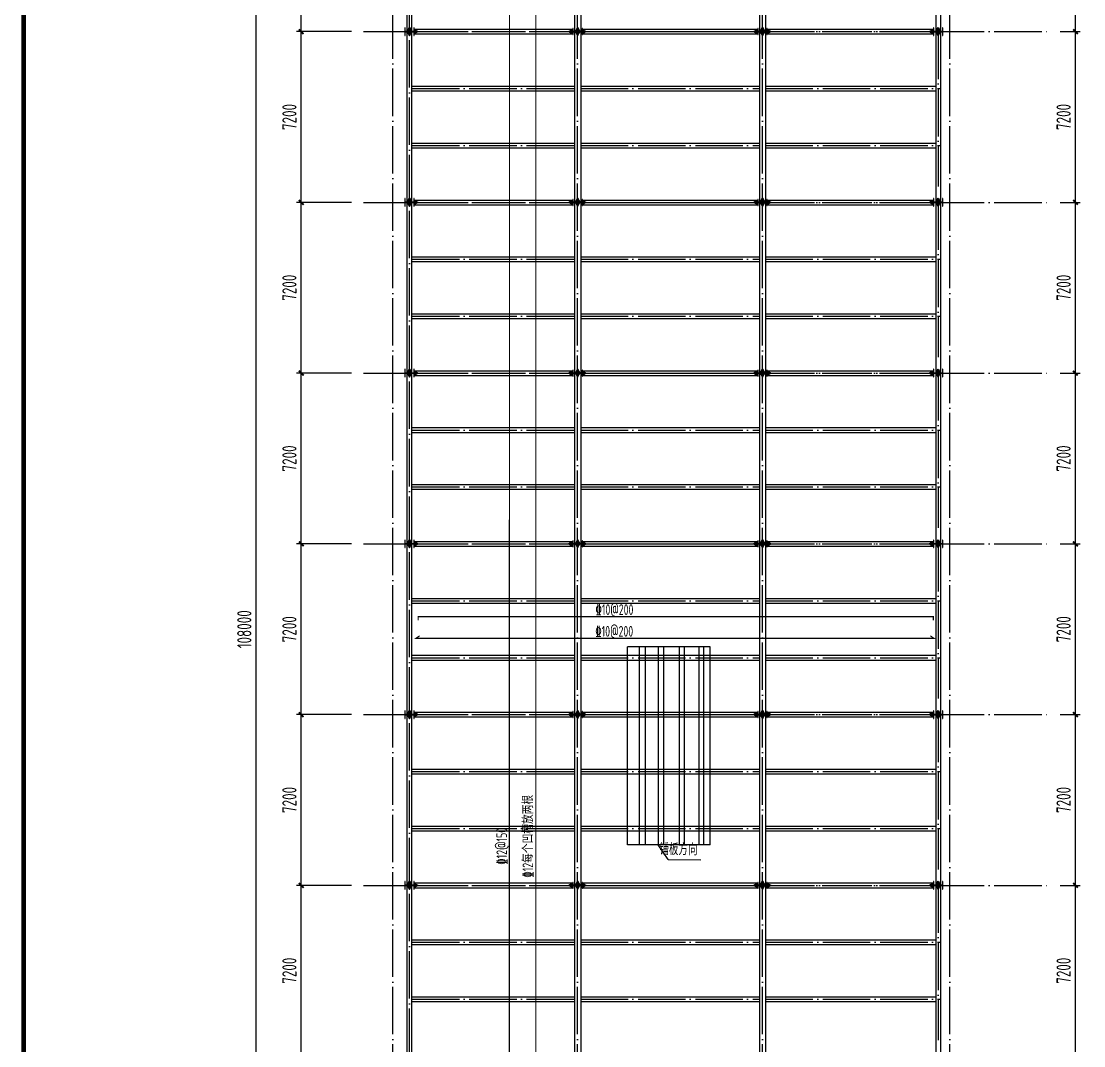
# Model space of a CAD drawing. Extents: x -32169 to 443031, y -120117 to 204739.
# Drawn here: x 302131 to 346960, y -57526 to -14326 of the extents above; entities that cross this region are included whole.
import ezdxf
from ezdxf.enums import TextEntityAlignment as Align

# ---------------------------------------------------------------- set-up
doc = ezdxf.new("R2010")
doc.units = 0
doc.header["$LTSCALE"] = 1000
for name, pattern in [('CONTINOUS', [0]), ('DASHED', [0.75, 0.5, -0.25]), ('DOTE', [2.42, 2, -0.2, 0.02, -0.2])]:
    doc.linetypes.add(name, pattern=pattern)
doc.layers.get('0').update_dxf_attribs({"linetype": 'CONTINUOUS'})
doc.layers.get('Defpoints').update_dxf_attribs({"linetype": 'CONTINUOUS'})
for name, color, linetype in [('BEAM', 4, 'DASHED'), ('DIM', 3, 'CONTINUOUS'), ('DOTE', 1, 'CONTINUOUS'), ('FLOOR_DOWN_TEXT', 7, 'CONTINUOUS'), ('FLOOR_REIN', 1, 'CONTINUOUS'), ('FLOOR_UP_REIN', 13, 'CONTINUOUS'), ('FLOOR_UP_TEXT', 7, 'CONTINUOUS'), ('PUB_DIM', 3, 'CONTINUOUS'), ('PUB_TITLE', 3, 'CONTINUOUS'), ('TEXT', 7, 'CONTINUOUS'), ('梁', 4, 'CONTINUOUS'), ('楼板轮廓线', 50, 'CONTINUOUS'), ('钢柱', 2, 'CONTINUOUS')]:
    doc.layers.add(name, color=color, linetype=linetype)
doc.styles.add('TSSD_Dimension', font='Tssdeng.shx', dxfattribs={"width": 0.7, "bigfont": 'hztxt.shx'})
doc.styles.add('TSSD_Rein', font='Tssdeng.shx', dxfattribs={"width": 0.7, "bigfont": 'hztxt.shx'})
doc.dimstyles.new('TSSD_200_200', dxfattribs={"dimtxt": 600, "dimasz": 200, "dimexe": 200, "dimexo": 500, "dimgap": 200, "dimtad": 1, "dimdec": 0, "dimzin": 0, "dimdsep": 46, "dimtxsty": 'TSSD_Dimension', "dimblk": 'ARCHTICK', "dimblk1": 'ARCHTICK', "dimblk2": 'ARCHTICK', "dimcen": 0, "dimdle": 200, "dimclrt": 7, "dimadec": 0, "dimazin": 0, "dimtfac": 1, "dimtdec": 0, "dimtix": 1, "dimtmove": 2, "dimatfit": 3, "dimfxl": 1, "dimtolj": 1, "dimtzin": 0, "dimarcsym": 0})

# ---------------------------------------------------------------- blocks, each defined once
blk = doc.blocks.new('_ArchTick')
at = {"color": 0, "linetype": 'ByBlock', "const_width": 0.4}
blk.add_lwpolyline([(-0.5, -0.5), (0.5, 0.5)], dxfattribs=at)
blk = doc.blocks.new('*D933')
at = {"layer": 'Defpoints', "color": 0}
for p in [(313945, -50763), (316565, -50763), (316565, -57963)]:
    blk.add_point(p, dxfattribs=at)
at = {"layer": 'DIM', "color": 0, "lineweight": -2}
for p, q in [((313945, -58163), (313945, -50563)), ((316065, -50763), (313745, -50763)), ((316065, -57963), (313745, -57963))]:
    blk.add_line(p, q, dxfattribs=at)
at = {"layer": 'DIM', "color": 0, "lineweight": -2, "xscale": 200, "yscale": 200, "zscale": 200}
for p, rotation in [((313945, -50763), 90), ((313945, -57963), 270)]:
    blk.add_blockref('_ArchTick', p, dxfattribs=dict(at, rotation=rotation))
at = {"layer": 'DIM', "color": 7, "insert": (313445, -54363), "char_height": 600, "attachment_point": 5, "rotation": 90, "style": 'TSSD_Dimension'}
blk.add_mtext('\\A1;7200', dxfattribs=at)
blk = doc.blocks.new('*D934')
at = {"layer": 'Defpoints', "color": 0}
for p in [(313945, -43563), (316565, -43563), (316565, -50763)]:
    blk.add_point(p, dxfattribs=at)
at = {"layer": 'DIM', "color": 0, "lineweight": -2}
for p, q in [((313945, -50963), (313945, -43363)), ((316065, -43563), (313745, -43563)), ((316065, -50763), (313745, -50763))]:
    blk.add_line(p, q, dxfattribs=at)
at = {"layer": 'DIM', "color": 0, "lineweight": -2, "xscale": 200, "yscale": 200, "zscale": 200}
for p, rotation in [((313945, -43563), 90), ((313945, -50763), 270)]:
    blk.add_blockref('_ArchTick', p, dxfattribs=dict(at, rotation=rotation))
at = {"layer": 'DIM', "color": 7, "insert": (313445, -47163), "char_height": 600, "attachment_point": 5, "rotation": 90, "style": 'TSSD_Dimension'}
blk.add_mtext('\\A1;7200', dxfattribs=at)
blk = doc.blocks.new('*D935')
at = {"layer": 'Defpoints', "color": 0}
for p in [(313945, -36363), (316565, -36363), (316565, -43563)]:
    blk.add_point(p, dxfattribs=at)
at = {"layer": 'DIM', "color": 0, "lineweight": -2}
for p, q in [((313945, -43763), (313945, -36163)), ((316065, -36363), (313745, -36363)), ((316065, -43563), (313745, -43563))]:
    blk.add_line(p, q, dxfattribs=at)
at = {"layer": 'DIM', "color": 0, "lineweight": -2, "xscale": 200, "yscale": 200, "zscale": 200}
for p, rotation in [((313945, -36363), 90), ((313945, -43563), 270)]:
    blk.add_blockref('_ArchTick', p, dxfattribs=dict(at, rotation=rotation))
at = {"layer": 'DIM', "color": 7, "insert": (313445, -39963), "char_height": 600, "attachment_point": 5, "rotation": 90, "style": 'TSSD_Dimension'}
blk.add_mtext('\\A1;7200', dxfattribs=at)
blk = doc.blocks.new('*D936')
at = {"layer": 'Defpoints', "color": 0}
for p in [(313945, -29163), (316565, -29163), (316565, -36363)]:
    blk.add_point(p, dxfattribs=at)
at = {"layer": 'DIM', "color": 0, "lineweight": -2}
for p, q in [((313945, -36563), (313945, -28963)), ((316065, -29163), (313745, -29163)), ((316065, -36363), (313745, -36363))]:
    blk.add_line(p, q, dxfattribs=at)
at = {"layer": 'DIM', "color": 0, "lineweight": -2, "xscale": 200, "yscale": 200, "zscale": 200}
for p, rotation in [((313945, -29163), 90), ((313945, -36363), 270)]:
    blk.add_blockref('_ArchTick', p, dxfattribs=dict(at, rotation=rotation))
at = {"layer": 'DIM', "color": 7, "insert": (313445, -32763), "char_height": 600, "attachment_point": 5, "rotation": 90, "style": 'TSSD_Dimension'}
blk.add_mtext('\\A1;7200', dxfattribs=at)
blk = doc.blocks.new('*D937')
at = {"layer": 'Defpoints', "color": 0}
for p in [(313945, -21963), (316565, -21963), (316565, -29163)]:
    blk.add_point(p, dxfattribs=at)
at = {"layer": 'DIM', "color": 0, "lineweight": -2}
for p, q in [((316065, -21963), (313745, -21963)), ((313945, -29363), (313945, -21763)), ((316065, -29163), (313745, -29163))]:
    blk.add_line(p, q, dxfattribs=at)
at = {"layer": 'DIM', "color": 0, "lineweight": -2, "xscale": 200, "yscale": 200, "zscale": 200}
for p, rotation in [((313945, -21963), 90), ((313945, -29163), 270)]:
    blk.add_blockref('_ArchTick', p, dxfattribs=dict(at, rotation=rotation))
at = {"layer": 'DIM', "color": 7, "insert": (313445, -25563), "char_height": 600, "attachment_point": 5, "rotation": 90, "style": 'TSSD_Dimension'}
blk.add_mtext('\\A1;7200', dxfattribs=at)
blk = doc.blocks.new('*D938')
at = {"layer": 'Defpoints', "color": 0}
for p in [(313945, -14763), (316565, -14763), (316565, -21963)]:
    blk.add_point(p, dxfattribs=at)
at = {"layer": 'DIM', "color": 0, "lineweight": -2}
for p, q in [((316065, -14763), (313745, -14763)), ((313945, -22163), (313945, -14563)), ((316065, -21963), (313745, -21963))]:
    blk.add_line(p, q, dxfattribs=at)
at = {"layer": 'DIM', "color": 0, "lineweight": -2, "xscale": 200, "yscale": 200, "zscale": 200}
for p, rotation in [((313945, -14763), 90), ((313945, -21963), 270)]:
    blk.add_blockref('_ArchTick', p, dxfattribs=dict(at, rotation=rotation))
at = {"layer": 'DIM', "color": 7, "insert": (313445, -18363), "char_height": 600, "attachment_point": 5, "rotation": 90, "style": 'TSSD_Dimension'}
blk.add_mtext('\\A1;7200', dxfattribs=at)
blk = doc.blocks.new('*D939')
at = {"layer": 'Defpoints', "color": 0}
for p in [(313945, -7563), (316565, -7563), (316565, -14763)]:
    blk.add_point(p, dxfattribs=at)
at = {"layer": 'DIM', "color": 0, "lineweight": -2}
for p, q in [((316065, -7563), (313745, -7563)), ((313945, -14963), (313945, -7363)), ((316065, -14763), (313745, -14763))]:
    blk.add_line(p, q, dxfattribs=at)
at = {"layer": 'DIM', "color": 0, "lineweight": -2, "xscale": 200, "yscale": 200, "zscale": 200}
for p, rotation in [((313945, -7563), 90), ((313945, -14763), 270)]:
    blk.add_blockref('_ArchTick', p, dxfattribs=dict(at, rotation=rotation))
at = {"layer": 'DIM', "color": 7, "insert": (313445, -11163), "char_height": 600, "attachment_point": 5, "rotation": 90, "style": 'TSSD_Dimension'}
blk.add_mtext('\\A1;7200', dxfattribs=at)
blk = doc.blocks.new('*D948')
at = {"layer": 'Defpoints', "color": 0}
for p in [(345469, -50763), (346610, -50763), (345469, -57963)]:
    blk.add_point(p, dxfattribs=at)
at = {"layer": 'DIM', "color": 0, "lineweight": -2}
for p, q in [((346610, -58163), (346610, -50563)), ((345969, -50763), (346810, -50763)), ((345969, -57963), (346810, -57963))]:
    blk.add_line(p, q, dxfattribs=at)
at = {"layer": 'DIM', "color": 0, "lineweight": -2, "xscale": 200, "yscale": 200, "zscale": 200}
for p, rotation in [((346610, -50763), 90), ((346610, -57963), 270)]:
    blk.add_blockref('_ArchTick', p, dxfattribs=dict(at, rotation=rotation))
at = {"layer": 'DIM', "color": 7, "insert": (346110, -54363), "char_height": 600, "attachment_point": 5, "rotation": 90, "style": 'TSSD_Dimension'}
blk.add_mtext('\\A1;7200', dxfattribs=at)
blk = doc.blocks.new('*D949')
at = {"layer": 'Defpoints', "color": 0}
for p in [(345469, -43563), (346610, -43563), (345469, -50763)]:
    blk.add_point(p, dxfattribs=at)
at = {"layer": 'DIM', "color": 0, "lineweight": -2}
for p, q in [((346610, -50963), (346610, -43363)), ((345969, -43563), (346810, -43563)), ((345969, -50763), (346810, -50763))]:
    blk.add_line(p, q, dxfattribs=at)
at = {"layer": 'DIM', "color": 0, "lineweight": -2, "xscale": 200, "yscale": 200, "zscale": 200}
for p, rotation in [((346610, -43563), 90), ((346610, -50763), 270)]:
    blk.add_blockref('_ArchTick', p, dxfattribs=dict(at, rotation=rotation))
at = {"layer": 'DIM', "color": 7, "insert": (346110, -47163), "char_height": 600, "attachment_point": 5, "rotation": 90, "style": 'TSSD_Dimension'}
blk.add_mtext('\\A1;7200', dxfattribs=at)
blk = doc.blocks.new('*D950')
at = {"layer": 'Defpoints', "color": 0}
for p in [(345469, -36363), (346610, -36363), (345469, -43563)]:
    blk.add_point(p, dxfattribs=at)
at = {"layer": 'DIM', "color": 0, "lineweight": -2}
for p, q in [((346610, -43763), (346610, -36163)), ((345969, -36363), (346810, -36363)), ((345969, -43563), (346810, -43563))]:
    blk.add_line(p, q, dxfattribs=at)
at = {"layer": 'DIM', "color": 0, "lineweight": -2, "xscale": 200, "yscale": 200, "zscale": 200}
for p, rotation in [((346610, -36363), 90), ((346610, -43563), 270)]:
    blk.add_blockref('_ArchTick', p, dxfattribs=dict(at, rotation=rotation))
at = {"layer": 'DIM', "color": 7, "insert": (346110, -39963), "char_height": 600, "attachment_point": 5, "rotation": 90, "style": 'TSSD_Dimension'}
blk.add_mtext('\\A1;7200', dxfattribs=at)
blk = doc.blocks.new('*D951')
at = {"layer": 'Defpoints', "color": 0}
for p in [(345469, -29163), (346610, -29163), (345469, -36363)]:
    blk.add_point(p, dxfattribs=at)
at = {"layer": 'DIM', "color": 0, "lineweight": -2}
for p, q in [((346610, -36563), (346610, -28963)), ((345969, -29163), (346810, -29163)), ((345969, -36363), (346810, -36363))]:
    blk.add_line(p, q, dxfattribs=at)
at = {"layer": 'DIM', "color": 0, "lineweight": -2, "xscale": 200, "yscale": 200, "zscale": 200}
for p, rotation in [((346610, -29163), 90), ((346610, -36363), 270)]:
    blk.add_blockref('_ArchTick', p, dxfattribs=dict(at, rotation=rotation))
at = {"layer": 'DIM', "color": 7, "insert": (346110, -32763), "char_height": 600, "attachment_point": 5, "rotation": 90, "style": 'TSSD_Dimension'}
blk.add_mtext('\\A1;7200', dxfattribs=at)
blk = doc.blocks.new('*D952')
at = {"layer": 'Defpoints', "color": 0}
for p in [(345469, -21963), (346610, -21963), (345469, -29163)]:
    blk.add_point(p, dxfattribs=at)
at = {"layer": 'DIM', "color": 0, "lineweight": -2}
for p, q in [((345969, -21963), (346810, -21963)), ((346610, -29363), (346610, -21763)), ((345969, -29163), (346810, -29163))]:
    blk.add_line(p, q, dxfattribs=at)
at = {"layer": 'DIM', "color": 0, "lineweight": -2, "xscale": 200, "yscale": 200, "zscale": 200}
for p, rotation in [((346610, -21963), 90), ((346610, -29163), 270)]:
    blk.add_blockref('_ArchTick', p, dxfattribs=dict(at, rotation=rotation))
at = {"layer": 'DIM', "color": 7, "insert": (346110, -25563), "char_height": 600, "attachment_point": 5, "rotation": 90, "style": 'TSSD_Dimension'}
blk.add_mtext('\\A1;7200', dxfattribs=at)
blk = doc.blocks.new('*D953')
at = {"layer": 'Defpoints', "color": 0}
for p in [(345469, -14763), (346610, -14763), (345469, -21963)]:
    blk.add_point(p, dxfattribs=at)
at = {"layer": 'DIM', "color": 0, "lineweight": -2}
for p, q in [((345969, -14763), (346810, -14763)), ((346610, -22163), (346610, -14563)), ((345969, -21963), (346810, -21963))]:
    blk.add_line(p, q, dxfattribs=at)
at = {"layer": 'DIM', "color": 0, "lineweight": -2, "xscale": 200, "yscale": 200, "zscale": 200}
for p, rotation in [((346610, -14763), 90), ((346610, -21963), 270)]:
    blk.add_blockref('_ArchTick', p, dxfattribs=dict(at, rotation=rotation))
at = {"layer": 'DIM', "color": 7, "insert": (346110, -18363), "char_height": 600, "attachment_point": 5, "rotation": 90, "style": 'TSSD_Dimension'}
blk.add_mtext('\\A1;7200', dxfattribs=at)
blk = doc.blocks.new('*D954')
at = {"layer": 'Defpoints', "color": 0}
for p in [(345469, -7563), (346610, -7563), (345469, -14763)]:
    blk.add_point(p, dxfattribs=at)
at = {"layer": 'DIM', "color": 0, "lineweight": -2}
for p, q in [((345969, -7563), (346810, -7563)), ((346610, -14963), (346610, -7363)), ((345969, -14763), (346810, -14763))]:
    blk.add_line(p, q, dxfattribs=at)
at = {"layer": 'DIM', "color": 0, "lineweight": -2, "xscale": 200, "yscale": 200, "zscale": 200}
for p, rotation in [((346610, -7563), 90), ((346610, -14763), 270)]:
    blk.add_blockref('_ArchTick', p, dxfattribs=dict(at, rotation=rotation))
at = {"layer": 'DIM', "color": 7, "insert": (346110, -11163), "char_height": 600, "attachment_point": 5, "rotation": 90, "style": 'TSSD_Dimension'}
blk.add_mtext('\\A1;7200', dxfattribs=at)
blk = doc.blocks.new('*D920')
at = {"layer": 'Defpoints', "color": 0}
for p in [(312041, 14037), (315965, 14037), (315965, -93963)]:
    blk.add_point(p, dxfattribs=at)
at = {"layer": 'DIM', "color": 0, "lineweight": -2}
for p, q in [((315465, 14037), (311841, 14037)), ((312041, -94163), (312041, 14237)), ((315465, -93963), (311841, -93963))]:
    blk.add_line(p, q, dxfattribs=at)
at = {"layer": 'DIM', "color": 0, "lineweight": -2, "xscale": 200, "yscale": 200, "zscale": 200}
for p, rotation in [((312041, 14037), 90), ((312041, -93963), 270)]:
    blk.add_blockref('_ArchTick', p, dxfattribs=dict(at, rotation=rotation))
at = {"layer": 'DIM', "color": 7, "insert": (311541, -39963), "char_height": 600, "attachment_point": 5, "rotation": 90, "style": 'TSSD_Dimension'}
blk.add_mtext('\\A1;108000', dxfattribs=at)
blk = doc.blocks.new('刚接')
at = {"layer": 'BEAM', "linetype": 'CONTINOUS'}
h = blk.add_hatch(color=256, dxfattribs=at)
h.paths.add_polyline_path([(195, 0), (0, 0), (0, 112)])
h.paths.add_polyline_path([(0, 0), (195, 0), (0, -112)])
blk.add_lwpolyline([(195, 0), (0, -112), (0, 112)], close=True, dxfattribs=at)
blk = doc.blocks.new('A$C73B967DD')
at = {"layer": '楼板轮廓线'}
for p, q in [((-17497, 5302), (-9138, 5302)), ((-17497, 1825), (-17497, 5302)), ((-9138, 1825), (-9138, 5302)), ((-9138, 4818), (-17497, 4818)), ((-17497, 4546), (-9138, 4546)), ((-9138, 4007), (-17497, 4007)), ((-17497, 3769), (-9138, 3769)), ((-9138, 3131), (-17497, 3131)), ((-17497, 2903), (-9138, 2903)), ((-9138, 2296), (-17497, 2296)), ((-17497, 2090), (-9138, 2090)), ((-17497, 1825), (-9138, 1825))]:
    blk.add_line(p, q, dxfattribs=at)

msp = doc.modelspace()

# ---------------------------------------------------------------- linework, layer by layer
at = {"layer": 'DOTE', "linetype": 'DOTE'}
for p, q in [((317805.24457, -95762.90283), (317805.24457, 15277.3647)), ((325605.24457, -95762.90283), (325605.24457, 15277.3647)), ((333405.24457, -95762.90283), (333405.24457, 15277.3647)), ((341305.24457, -95762.90283), (341305.24457, 15277.3647)), ((318515.24457, -14758.6353), (318515.24457, -7566.6353)), ((316565.24457, -14762.6353), (345469.06221, -14762.6353)), ((318515.24457, -21958.6353), (318515.24457, -14766.6353)), ((318715.24457, -14762.6353), (325405.24457, -14762.6353)), ((325805.24457, -14762.6353), (333205.24457, -14762.6353)), ((333605.24457, -14762.6353), (340620.70192, -14762.6353)), ((340820.70192, -14766.6353), (340820.70192, -21288.6353)), ((318615.24457, -17162.6353), (325475.24457, -17162.6353)), ((325735.24457, -17162.6353), (333275.24457, -17162.6353)), ((333535.24457, -17162.6353), (340920.70192, -17162.6353)), ((318615.24457, -19562.6353), (325475.24457, -19562.6353)), ((325735.24457, -19562.6353), (333275.24457, -19562.6353)), ((333535.24457, -19562.6353), (340920.70192, -19562.6353)), ((316565.24457, -21962.6353), (345469.06221, -21962.6353)), ((318515.24457, -29158.6353), (318515.24457, -21966.6353)), ((318715.24457, -21962.6353), (325405.24457, -21962.6353)), ((325805.24457, -21962.6353), (333205.24457, -21962.6353)), ((333605.24457, -21962.6353), (340620.70192, -21962.6353)), ((340820.70192, -21966.6353), (340820.70192, -28488.6353)), ((318615.24457, -24362.6353), (325475.24457, -24362.6353)), ((325735.24457, -24362.6353), (333275.24457, -24362.6353)), ((333535.24457, -24362.6353), (340920.70192, -24362.6353)), ((318615.24457, -26762.6353), (325475.24457, -26762.6353)), ((325735.24457, -26762.6353), (333275.24457, -26762.6353)), ((333535.24457, -26762.6353), (340920.70192, -26762.6353)), ((316565.24457, -29162.6353), (345469.06221, -29162.6353)), ((318515.24457, -36358.6353), (318515.24457, -29166.6353)), ((318715.24457, -29162.6353), (325405.24457, -29162.6353)), ((325805.24457, -29162.6353), (333205.24457, -29162.6353)), ((333605.24457, -29162.6353), (340620.70192, -29162.6353)), ((340820.70192, -29166.6353), (340820.70192, -35688.6353)), ((318615.24457, -31562.6353), (325475.24457, -31562.6353)), ((325735.24457, -31562.6353), (333275.24457, -31562.6353)), ((333535.24457, -31562.6353), (340920.70192, -31562.6353)), ((318615.24457, -33962.6353), (325475.24457, -33962.6353)), ((325735.24457, -33962.6353), (333275.24457, -33962.6353)), ((333535.24457, -33962.6353), (340920.70192, -33962.6353)), ((316565.24457, -36362.6353), (345469.06221, -36362.6353)), ((318515.24457, -43558.6353), (318515.24457, -36366.6353)), ((318715.24457, -36362.6353), (325405.24457, -36362.6353)), ((325805.24457, -36362.6353), (333205.24457, -36362.6353)), ((333605.24457, -36362.6353), (340620.70192, -36362.6353)), ((340820.70192, -36366.6353), (340820.70192, -42888.6353)), ((318615.24457, -38762.6353), (325475.24457, -38762.6353)), ((325735.24457, -38762.6353), (333275.24457, -38762.6353)), ((333535.24457, -38762.6353), (340920.70192, -38762.6353)), ((318615.24457, -41162.6353), (325475.24457, -41162.6353)), ((325735.24457, -41162.6353), (333275.24457, -41162.6353)), ((333535.24457, -41162.6353), (340920.70192, -41162.6353)), ((316565.24457, -43562.6353), (345469.06221, -43562.6353)), ((318515.24457, -50758.6353), (318515.24457, -43566.6353)), ((318715.24457, -43562.6353), (325405.24457, -43562.6353)), ((325805.24457, -43562.6353), (333205.24457, -43562.6353)), ((333605.24457, -43562.6353), (340620.70192, -43562.6353)), ((340820.70192, -43566.6353), (340820.70192, -50088.6353)), ((318615.24457, -45962.6353), (325475.24457, -45962.6353)), ((325735.24457, -45962.6353), (333275.24457, -45962.6353)), ((333535.24457, -45962.6353), (340920.70192, -45962.6353)), ((318615.24457, -48362.6353), (325475.24457, -48362.6353)), ((325735.24457, -48362.6353), (333275.24457, -48362.6353)), ((333535.24457, -48362.6353), (340920.70192, -48362.6353)), ((316565.24457, -50762.6353), (345469.06221, -50762.6353)), ((318515.24457, -57958.6353), (318515.24457, -50766.6353)), ((318715.24457, -50762.6353), (325405.24457, -50762.6353)), ((325805.24457, -50762.6353), (333205.24457, -50762.6353)), ((333605.24457, -50762.6353), (340620.70192, -50762.6353)), ((340820.70192, -50766.6353), (340820.70192, -57288.6353)), ((318615.24457, -53162.6353), (325475.24457, -53162.6353)), ((325735.24457, -53162.6353), (333275.24457, -53162.6353)), ((333535.24457, -53162.6353), (340920.70192, -53162.6353)), ((318615.24457, -55562.6353), (325475.24457, -55562.6353)), ((325735.24457, -55562.6353), (333275.24457, -55562.6353)), ((333535.24457, -55562.6353), (340920.70192, -55562.6353))]:
    msp.add_line(p, q, dxfattribs=at)
at = {"layer": 'FLOOR_REIN', "const_width": 50}
for points in [[(323732.43588, -93023.82716), (323838.5019, -93129.89317), (323846.31428, 13210.66476), (323740.24826, 13104.59875)], [(318936.62385, -40243.67683), (318780.55783, -40349.74285), (340646.29156, -40349.74285), (340490.22554, -40243.67683)]]:
    msp.add_lwpolyline(points, dxfattribs=at)
at = {"layer": 'FLOOR_UP_REIN', "const_width": 50}
for points in [[(322881.65291, 13208.15085), (322731.65291, 13208.15085), (322723.84053, -92963.12228), (322873.84053, -92963.12228)], [(340610.06763, -39584.79697), (340610.06763, -39434.79697), (318878.05457, -39434.79697), (318878.05457, -39584.79697)]]:
    msp.add_lwpolyline(points, dxfattribs=at)
at = {"layer": 'PUB_TITLE', "const_width": 200}
msp.add_lwpolyline([(302230.54765, -118116.90179), (382230.54765, -118116.90179), (382230.54765, 23483.09821), (302230.54765, 23483.09821)], close=True, dxfattribs=at)
at = {"layer": 'TEXT'}
for q in [(329008.71529, -49059.74623), (330804.07115, -49684.4179)]:
    msp.add_line((329425.83421, -49668.5613), q, dxfattribs=at)
at = {"layer": '梁'}
for p, q in [((318415.24457, -14758.6353), (318415.24457, -7566.6353)), ((318615.24457, -14758.6353), (318615.24457, -7566.6353)), ((325475.24457, -7566.6353), (325475.24457, -14758.6353)), ((325735.24457, -7566.6353), (325735.24457, -14758.6353)), ((333275.24457, -7566.6353), (333275.24457, -14758.6353)), ((333535.24457, -7566.6353), (333535.24457, -14758.6353)), ((340720.70192, -7566.6353), (340720.70192, -14758.6353)), ((340920.70192, -7566.6353), (340920.70192, -14758.6353)), ((318415.24457, -21958.6353), (318415.24457, -14766.6353)), ((318615.24457, -21958.6353), (318615.24457, -14766.6353)), ((318715.24457, -14662.6353), (325405.24457, -14662.6353)), ((325475.24457, -14766.6353), (325475.24457, -21958.6353)), ((325735.24457, -14766.6353), (325735.24457, -21958.6353)), ((325805.24457, -14662.6353), (333205.24457, -14662.6353)), ((333275.24457, -14766.6353), (333275.24457, -21958.6353)), ((333535.24457, -14766.6353), (333535.24457, -21958.6353)), ((333605.24457, -14662.6353), (340620.70192, -14662.6353)), ((340720.70192, -14766.6353), (340720.70192, -21958.6353)), ((340920.70192, -14766.6353), (340920.70192, -21958.6353)), ((318715.24457, -14862.6353), (325405.24457, -14862.6353)), ((325805.24457, -14862.6353), (333205.24457, -14862.6353)), ((333605.24457, -14862.6353), (340620.70192, -14862.6353)), ((318615.24457, -17062.6353), (325475.24457, -17062.6353)), ((318615.24457, -17262.6353), (325475.24457, -17262.6353)), ((325735.24457, -17062.6353), (333275.24457, -17062.6353)), ((325735.24457, -17262.6353), (333275.24457, -17262.6353)), ((333535.24457, -17062.6353), (340720.70192, -17062.6353)), ((333535.24457, -17262.6353), (340720.70192, -17262.6353)), ((318615.24457, -19462.6353), (325475.24457, -19462.6353)), ((318615.24457, -19662.6353), (325475.24457, -19662.6353)), ((325735.24457, -19462.6353), (333275.24457, -19462.6353)), ((325735.24457, -19662.6353), (333275.24457, -19662.6353)), ((333535.24457, -19462.6353), (340720.70192, -19462.6353)), ((333535.24457, -19662.6353), (340720.70192, -19662.6353)), ((318415.24457, -29158.6353), (318415.24457, -21966.6353)), ((318615.24457, -29158.6353), (318615.24457, -21966.6353)), ((318715.24457, -21862.6353), (325405.24457, -21862.6353)), ((325475.24457, -21966.6353), (325475.24457, -29158.6353)), ((325735.24457, -21966.6353), (325735.24457, -29158.6353)), ((325805.24457, -21862.6353), (333205.24457, -21862.6353)), ((333275.24457, -21966.6353), (333275.24457, -29158.6353)), ((333535.24457, -21966.6353), (333535.24457, -29158.6353)), ((333605.24457, -21862.6353), (340620.70192, -21862.6353)), ((340720.70192, -21966.6353), (340720.70192, -29158.6353)), ((340920.70192, -21966.6353), (340920.70192, -29158.6353)), ((318715.24457, -22062.6353), (325405.24457, -22062.6353)), ((325805.24457, -22062.6353), (333205.24457, -22062.6353)), ((333605.24457, -22062.6353), (340620.70192, -22062.6353)), ((318615.24457, -24262.6353), (325475.24457, -24262.6353)), ((318615.24457, -24462.6353), (325475.24457, -24462.6353)), ((325735.24457, -24262.6353), (333275.24457, -24262.6353)), ((325735.24457, -24462.6353), (333275.24457, -24462.6353)), ((333535.24457, -24262.6353), (340720.70192, -24262.6353)), ((333535.24457, -24462.6353), (340720.70192, -24462.6353)), ((318615.24457, -26662.6353), (325475.24457, -26662.6353)), ((318615.24457, -26862.6353), (325475.24457, -26862.6353)), ((325735.24457, -26662.6353), (333275.24457, -26662.6353)), ((325735.24457, -26862.6353), (333275.24457, -26862.6353)), ((333535.24457, -26662.6353), (340720.70192, -26662.6353)), ((333535.24457, -26862.6353), (340720.70192, -26862.6353)), ((318715.24457, -29062.6353), (325405.24457, -29062.6353)), ((325805.24457, -29062.6353), (333205.24457, -29062.6353)), ((333605.24457, -29062.6353), (340620.70192, -29062.6353)), ((318415.24457, -36358.6353), (318415.24457, -29166.6353)), ((318615.24457, -36358.6353), (318615.24457, -29166.6353)), ((318715.24457, -29262.6353), (325405.24457, -29262.6353)), ((325475.24457, -29166.6353), (325475.24457, -36358.6353)), ((325735.24457, -29166.6353), (325735.24457, -36358.6353)), ((325805.24457, -29262.6353), (333205.24457, -29262.6353)), ((333275.24457, -29166.6353), (333275.24457, -36358.6353)), ((333535.24457, -29166.6353), (333535.24457, -36358.6353)), ((333605.24457, -29262.6353), (340620.70192, -29262.6353)), ((340720.70192, -29166.6353), (340720.70192, -36358.6353)), ((340920.70192, -29166.6353), (340920.70192, -36358.6353)), ((318615.24457, -31462.6353), (325475.24457, -31462.6353)), ((318615.24457, -31662.6353), (325475.24457, -31662.6353)), ((325735.24457, -31462.6353), (333275.24457, -31462.6353)), ((325735.24457, -31662.6353), (333275.24457, -31662.6353)), ((333535.24457, -31462.6353), (340720.70192, -31462.6353)), ((333535.24457, -31662.6353), (340720.70192, -31662.6353)), ((318615.24457, -33862.6353), (325475.24457, -33862.6353)), ((318615.24457, -34062.6353), (325475.24457, -34062.6353)), ((325735.24457, -33862.6353), (333275.24457, -33862.6353)), ((325735.24457, -34062.6353), (333275.24457, -34062.6353)), ((333535.24457, -33862.6353), (340720.70192, -33862.6353)), ((333535.24457, -34062.6353), (340720.70192, -34062.6353)), ((318715.24457, -36262.6353), (325405.24457, -36262.6353)), ((325805.24457, -36262.6353), (333205.24457, -36262.6353)), ((333605.24457, -36262.6353), (340620.70192, -36262.6353)), ((318415.24457, -43558.6353), (318415.24457, -36366.6353)), ((318615.24457, -43558.6353), (318615.24457, -36366.6353)), ((318715.24457, -36462.6353), (325405.24457, -36462.6353)), ((325475.24457, -36366.6353), (325475.24457, -43558.6353)), ((325735.24457, -36366.6353), (325735.24457, -43558.6353)), ((325805.24457, -36462.6353), (333205.24457, -36462.6353)), ((333275.24457, -36366.6353), (333275.24457, -43558.6353)), ((333535.24457, -36366.6353), (333535.24457, -43558.6353)), ((333605.24457, -36462.6353), (340620.70192, -36462.6353)), ((340720.70192, -36366.6353), (340720.70192, -43558.6353)), ((340920.70192, -36366.6353), (340920.70192, -43558.6353)), ((318615.24457, -38662.6353), (325475.24457, -38662.6353)), ((318615.24457, -38862.6353), (325475.24457, -38862.6353)), ((325735.24457, -38662.6353), (333275.24457, -38662.6353)), ((325735.24457, -38862.6353), (333275.24457, -38862.6353)), ((333535.24457, -38662.6353), (340720.70192, -38662.6353)), ((333535.24457, -38862.6353), (340720.70192, -38862.6353)), ((318615.24457, -41062.6353), (325475.24457, -41062.6353)), ((325735.24457, -41062.6353), (333275.24457, -41062.6353)), ((333535.24457, -41062.6353), (340720.70192, -41062.6353)), ((318615.24457, -41262.6353), (325475.24457, -41262.6353)), ((325735.24457, -41262.6353), (333275.24457, -41262.6353)), ((333535.24457, -41262.6353), (340720.70192, -41262.6353)), ((318715.24457, -43462.6353), (325405.24457, -43462.6353)), ((325805.24457, -43462.6353), (333205.24457, -43462.6353)), ((333605.24457, -43462.6353), (340620.70192, -43462.6353)), ((318415.24457, -50758.6353), (318415.24457, -43566.6353)), ((318615.24457, -50758.6353), (318615.24457, -43566.6353)), ((318715.24457, -43662.6353), (325405.24457, -43662.6353)), ((325475.24457, -43566.6353), (325475.24457, -50758.6353)), ((325735.24457, -43566.6353), (325735.24457, -50758.6353)), ((325805.24457, -43662.6353), (333205.24457, -43662.6353)), ((333275.24457, -43566.6353), (333275.24457, -50758.6353)), ((333535.24457, -43566.6353), (333535.24457, -50758.6353)), ((333605.24457, -43662.6353), (340620.70192, -43662.6353)), ((340720.70192, -43566.6353), (340720.70192, -50758.6353)), ((340920.70192, -43566.6353), (340920.70192, -50758.6353)), ((318615.24457, -45862.6353), (325475.24457, -45862.6353)), ((318615.24457, -46062.6353), (325475.24457, -46062.6353)), ((325735.24457, -45862.6353), (333275.24457, -45862.6353)), ((325735.24457, -46062.6353), (333275.24457, -46062.6353)), ((333535.24457, -45862.6353), (340720.70192, -45862.6353)), ((333535.24457, -46062.6353), (340720.70192, -46062.6353)), ((318615.24457, -48262.6353), (325475.24457, -48262.6353)), ((325735.24457, -48262.6353), (333275.24457, -48262.6353)), ((333535.24457, -48262.6353), (340720.70192, -48262.6353)), ((318615.24457, -48462.6353), (325475.24457, -48462.6353)), ((325735.24457, -48462.6353), (333275.24457, -48462.6353)), ((333535.24457, -48462.6353), (340720.70192, -48462.6353)), ((318415.24457, -57958.6353), (318415.24457, -50766.6353)), ((318615.24457, -57958.6353), (318615.24457, -50766.6353)), ((318715.24457, -50662.6353), (325405.24457, -50662.6353)), ((318715.24457, -50862.6353), (325405.24457, -50862.6353)), ((325475.24457, -50766.6353), (325475.24457, -57958.6353)), ((325735.24457, -50766.6353), (325735.24457, -57958.6353)), ((325805.24457, -50662.6353), (333205.24457, -50662.6353)), ((325805.24457, -50862.6353), (333205.24457, -50862.6353)), ((333275.24457, -50766.6353), (333275.24457, -57958.6353)), ((333535.24457, -50766.6353), (333535.24457, -57958.6353)), ((333605.24457, -50662.6353), (340620.70192, -50662.6353)), ((333605.24457, -50862.6353), (340620.70192, -50862.6353)), ((340720.70192, -50766.6353), (340720.70192, -57958.6353)), ((340920.70192, -50766.6353), (340920.70192, -57958.6353)), ((318615.24457, -53062.6353), (325475.24457, -53062.6353)), ((318615.24457, -53262.6353), (325475.24457, -53262.6353)), ((325735.24457, -53062.6353), (333275.24457, -53062.6353)), ((325735.24457, -53262.6353), (333275.24457, -53262.6353)), ((333535.24457, -53062.6353), (340720.70192, -53062.6353)), ((333535.24457, -53262.6353), (340720.70192, -53262.6353)), ((318615.24457, -55462.6353), (325475.24457, -55462.6353)), ((325735.24457, -55462.6353), (333275.24457, -55462.6353)), ((333535.24457, -55462.6353), (340720.70192, -55462.6353)), ((318615.24457, -55662.6353), (325475.24457, -55662.6353)), ((325735.24457, -55662.6353), (333275.24457, -55662.6353)), ((333535.24457, -55662.6353), (340720.70192, -55662.6353))]:
    msp.add_line(p, q, dxfattribs=at)
at = {"layer": '钢柱'}
for points in [[(318715.24457, -14922.6353), (318715.24457, -14602.6353), (318701.24457, -14602.6353), (318701.24457, -14758.6353), (318329.24457, -14758.6353), (318329.24457, -14602.6353), (318315.24457, -14602.6353), (318315.24457, -14922.6353), (318329.24457, -14922.6353), (318329.24457, -14766.6353), (318701.24457, -14766.6353), (318701.24457, -14922.6353)], [(325805.24457, -14887.6353), (325805.24457, -14637.6353), (325791.24457, -14637.6353), (325791.24457, -14758.6353), (325419.24457, -14758.6353), (325419.24457, -14637.6353), (325405.24457, -14637.6353), (325405.24457, -14887.6353), (325419.24457, -14887.6353), (325419.24457, -14766.6353), (325791.24457, -14766.6353), (325791.24457, -14887.6353)], [(333605.24457, -14887.6353), (333605.24457, -14637.6353), (333591.24457, -14637.6353), (333591.24457, -14758.6353), (333219.24457, -14758.6353), (333219.24457, -14637.6353), (333205.24457, -14637.6353), (333205.24457, -14887.6353), (333219.24457, -14887.6353), (333219.24457, -14766.6353), (333591.24457, -14766.6353), (333591.24457, -14887.6353)], [(341020.70192, -14922.6353), (341020.70192, -14602.6353), (341006.70192, -14602.6353), (341006.70192, -14758.6353), (340634.70192, -14758.6353), (340634.70192, -14602.6353), (340620.70192, -14602.6353), (340620.70192, -14922.6353), (340634.70192, -14922.6353), (340634.70192, -14766.6353), (341006.70192, -14766.6353), (341006.70192, -14922.6353)], [(318715.24457, -22122.6353), (318715.24457, -21802.6353), (318701.24457, -21802.6353), (318701.24457, -21958.6353), (318329.24457, -21958.6353), (318329.24457, -21802.6353), (318315.24457, -21802.6353), (318315.24457, -22122.6353), (318329.24457, -22122.6353), (318329.24457, -21966.6353), (318701.24457, -21966.6353), (318701.24457, -22122.6353)], [(325805.24457, -22087.6353), (325805.24457, -21837.6353), (325791.24457, -21837.6353), (325791.24457, -21958.6353), (325419.24457, -21958.6353), (325419.24457, -21837.6353), (325405.24457, -21837.6353), (325405.24457, -22087.6353), (325419.24457, -22087.6353), (325419.24457, -21966.6353), (325791.24457, -21966.6353), (325791.24457, -22087.6353)], [(333605.24457, -22087.6353), (333605.24457, -21837.6353), (333591.24457, -21837.6353), (333591.24457, -21958.6353), (333219.24457, -21958.6353), (333219.24457, -21837.6353), (333205.24457, -21837.6353), (333205.24457, -22087.6353), (333219.24457, -22087.6353), (333219.24457, -21966.6353), (333591.24457, -21966.6353), (333591.24457, -22087.6353)], [(341020.70192, -22122.6353), (341020.70192, -21802.6353), (341006.70192, -21802.6353), (341006.70192, -21958.6353), (340634.70192, -21958.6353), (340634.70192, -21802.6353), (340620.70192, -21802.6353), (340620.70192, -22122.6353), (340634.70192, -22122.6353), (340634.70192, -21966.6353), (341006.70192, -21966.6353), (341006.70192, -22122.6353)], [(318715.24457, -29322.6353), (318715.24457, -29002.6353), (318701.24457, -29002.6353), (318701.24457, -29158.6353), (318329.24457, -29158.6353), (318329.24457, -29002.6353), (318315.24457, -29002.6353), (318315.24457, -29322.6353), (318329.24457, -29322.6353), (318329.24457, -29166.6353), (318701.24457, -29166.6353), (318701.24457, -29322.6353)], [(325805.24457, -29287.6353), (325805.24457, -29037.6353), (325791.24457, -29037.6353), (325791.24457, -29158.6353), (325419.24457, -29158.6353), (325419.24457, -29037.6353), (325405.24457, -29037.6353), (325405.24457, -29287.6353), (325419.24457, -29287.6353), (325419.24457, -29166.6353), (325791.24457, -29166.6353), (325791.24457, -29287.6353)], [(333605.24457, -29287.6353), (333605.24457, -29037.6353), (333591.24457, -29037.6353), (333591.24457, -29158.6353), (333219.24457, -29158.6353), (333219.24457, -29037.6353), (333205.24457, -29037.6353), (333205.24457, -29287.6353), (333219.24457, -29287.6353), (333219.24457, -29166.6353), (333591.24457, -29166.6353), (333591.24457, -29287.6353)], [(341020.70192, -29322.6353), (341020.70192, -29002.6353), (341006.70192, -29002.6353), (341006.70192, -29158.6353), (340634.70192, -29158.6353), (340634.70192, -29002.6353), (340620.70192, -29002.6353), (340620.70192, -29322.6353), (340634.70192, -29322.6353), (340634.70192, -29166.6353), (341006.70192, -29166.6353), (341006.70192, -29322.6353)], [(318715.24457, -36522.6353), (318715.24457, -36202.6353), (318701.24457, -36202.6353), (318701.24457, -36358.6353), (318329.24457, -36358.6353), (318329.24457, -36202.6353), (318315.24457, -36202.6353), (318315.24457, -36522.6353), (318329.24457, -36522.6353), (318329.24457, -36366.6353), (318701.24457, -36366.6353), (318701.24457, -36522.6353)], [(325805.24457, -36487.6353), (325805.24457, -36237.6353), (325791.24457, -36237.6353), (325791.24457, -36358.6353), (325419.24457, -36358.6353), (325419.24457, -36237.6353), (325405.24457, -36237.6353), (325405.24457, -36487.6353), (325419.24457, -36487.6353), (325419.24457, -36366.6353), (325791.24457, -36366.6353), (325791.24457, -36487.6353)], [(333605.24457, -36487.6353), (333605.24457, -36237.6353), (333591.24457, -36237.6353), (333591.24457, -36358.6353), (333219.24457, -36358.6353), (333219.24457, -36237.6353), (333205.24457, -36237.6353), (333205.24457, -36487.6353), (333219.24457, -36487.6353), (333219.24457, -36366.6353), (333591.24457, -36366.6353), (333591.24457, -36487.6353)], [(341020.70192, -36522.6353), (341020.70192, -36202.6353), (341006.70192, -36202.6353), (341006.70192, -36358.6353), (340634.70192, -36358.6353), (340634.70192, -36202.6353), (340620.70192, -36202.6353), (340620.70192, -36522.6353), (340634.70192, -36522.6353), (340634.70192, -36366.6353), (341006.70192, -36366.6353), (341006.70192, -36522.6353)], [(318715.24457, -43722.6353), (318715.24457, -43402.6353), (318701.24457, -43402.6353), (318701.24457, -43558.6353), (318329.24457, -43558.6353), (318329.24457, -43402.6353), (318315.24457, -43402.6353), (318315.24457, -43722.6353), (318329.24457, -43722.6353), (318329.24457, -43566.6353), (318701.24457, -43566.6353), (318701.24457, -43722.6353)], [(325805.24457, -43687.6353), (325805.24457, -43437.6353), (325791.24457, -43437.6353), (325791.24457, -43558.6353), (325419.24457, -43558.6353), (325419.24457, -43437.6353), (325405.24457, -43437.6353), (325405.24457, -43687.6353), (325419.24457, -43687.6353), (325419.24457, -43566.6353), (325791.24457, -43566.6353), (325791.24457, -43687.6353)], [(333605.24457, -43687.6353), (333605.24457, -43437.6353), (333591.24457, -43437.6353), (333591.24457, -43558.6353), (333219.24457, -43558.6353), (333219.24457, -43437.6353), (333205.24457, -43437.6353), (333205.24457, -43687.6353), (333219.24457, -43687.6353), (333219.24457, -43566.6353), (333591.24457, -43566.6353), (333591.24457, -43687.6353)], [(341020.70192, -43722.6353), (341020.70192, -43402.6353), (341006.70192, -43402.6353), (341006.70192, -43558.6353), (340634.70192, -43558.6353), (340634.70192, -43402.6353), (340620.70192, -43402.6353), (340620.70192, -43722.6353), (340634.70192, -43722.6353), (340634.70192, -43566.6353), (341006.70192, -43566.6353), (341006.70192, -43722.6353)], [(318715.24457, -50922.6353), (318715.24457, -50602.6353), (318701.24457, -50602.6353), (318701.24457, -50758.6353), (318329.24457, -50758.6353), (318329.24457, -50602.6353), (318315.24457, -50602.6353), (318315.24457, -50922.6353), (318329.24457, -50922.6353), (318329.24457, -50766.6353), (318701.24457, -50766.6353), (318701.24457, -50922.6353)], [(325805.24457, -50887.6353), (325805.24457, -50637.6353), (325791.24457, -50637.6353), (325791.24457, -50758.6353), (325419.24457, -50758.6353), (325419.24457, -50637.6353), (325405.24457, -50637.6353), (325405.24457, -50887.6353), (325419.24457, -50887.6353), (325419.24457, -50766.6353), (325791.24457, -50766.6353), (325791.24457, -50887.6353)], [(333605.24457, -50887.6353), (333605.24457, -50637.6353), (333591.24457, -50637.6353), (333591.24457, -50758.6353), (333219.24457, -50758.6353), (333219.24457, -50637.6353), (333205.24457, -50637.6353), (333205.24457, -50887.6353), (333219.24457, -50887.6353), (333219.24457, -50766.6353), (333591.24457, -50766.6353), (333591.24457, -50887.6353)], [(341020.70192, -50922.6353), (341020.70192, -50602.6353), (341006.70192, -50602.6353), (341006.70192, -50758.6353), (340634.70192, -50758.6353), (340634.70192, -50602.6353), (340620.70192, -50602.6353), (340620.70192, -50922.6353), (340634.70192, -50922.6353), (340634.70192, -50766.6353), (341006.70192, -50766.6353), (341006.70192, -50922.6353)]]:
    msp.add_lwpolyline(points, close=True, dxfattribs=at)

# ---------------------------------------------------------------- block references
at = {"layer": 'PUB_DIM', "yscale": 0.8571399999782441, "zscale": 0.8571399999840642, "rotation": 90}
for p, xscale in [((318515.24457, -14758.6353), 0.857139999931678), ((318515.24457, -14766.6353), -0.857139999931678), ((325605.24457, -14758.6353), 0.857139999931678), ((325605.24457, -14766.6353), -0.857139999931678), ((333405.24457, -14758.6353), 0.857139999931678), ((333405.24457, -14766.6353), -0.857139999931678), ((340820.70192, -14758.6353), 0.857139999931678), ((340820.70192, -14766.6353), -0.857139999931678), ((318515.24457, -21958.6353), 0.857139999931678), ((318515.24457, -21966.6353), -0.857139999931678), ((325605.24457, -21958.6353), 0.857139999931678), ((325605.24457, -21966.6353), -0.857139999931678), ((333405.24457, -21958.6353), 0.857139999931678), ((333405.24457, -21966.6353), -0.857139999931678), ((340820.70192, -21958.6353), 0.857139999931678), ((340820.70192, -21966.6353), -0.857139999931678), ((318515.24457, -29158.6353), 0.857139999931678), ((325605.24457, -29158.6353), 0.857139999931678), ((333405.24457, -29158.6353), 0.857139999931678), ((340820.70192, -29158.6353), 0.857139999931678), ((318515.24457, -29166.6353), -0.857139999931678), ((325605.24457, -29166.6353), -0.857139999931678), ((333405.24457, -29166.6353), -0.857139999931678), ((340820.70192, -29166.6353), -0.857139999931678), ((318515.24457, -36358.6353), 0.857139999931678), ((325605.24457, -36358.6353), 0.857139999931678), ((333405.24457, -36358.6353), 0.857139999931678), ((340820.70192, -36358.6353), 0.857139999931678), ((318515.24457, -36366.6353), -0.857139999931678), ((325605.24457, -36366.6353), -0.857139999931678), ((333405.24457, -36366.6353), -0.857139999931678), ((340820.70192, -36366.6353), -0.857139999931678), ((318515.24457, -43558.6353), 0.857139999931678), ((325605.24457, -43558.6353), 0.857139999931678), ((333405.24457, -43558.6353), 0.857139999931678), ((340820.70192, -43558.6353), 0.857139999931678), ((318515.24457, -43566.6353), -0.857139999931678), ((325605.24457, -43566.6353), -0.857139999931678), ((333405.24457, -43566.6353), -0.857139999931678), ((340820.70192, -43566.6353), -0.857139999931678), ((318515.24457, -50758.6353), 0.857139999931678), ((325605.24457, -50758.6353), 0.857139999931678), ((333405.24457, -50758.6353), 0.857139999931678), ((340820.70192, -50758.6353), 0.857139999931678), ((318515.24457, -50766.6353), -0.857139999931678), ((325605.24457, -50766.6353), -0.857139999931678), ((333405.24457, -50766.6353), -0.857139999931678), ((340820.70192, -50766.6353), -0.857139999931678)]:
    msp.add_blockref('刚接', p, dxfattribs=dict(at, xscale=xscale))
at = {"layer": 'PUB_DIM', "yscale": 0.8571399999782441, "zscale": 0.8571399999840642}
for p, xscale in [((318715.24457, -14762.6353), 0.857139999931678), ((325405.24457, -14762.6353), -0.857139999931678), ((325805.24457, -14762.6353), 0.857139999931678), ((333205.24457, -14762.6353), -0.857139999931678), ((333605.24457, -14762.6353), 0.857139999931678), ((340620.70192, -14762.6353), -0.857139999931678), ((318715.24457, -21962.6353), 0.857139999931678), ((325405.24457, -21962.6353), -0.857139999931678), ((325805.24457, -21962.6353), 0.857139999931678), ((333205.24457, -21962.6353), -0.857139999931678), ((333605.24457, -21962.6353), 0.857139999931678), ((340620.70192, -21962.6353), -0.857139999931678), ((318715.24457, -29162.6353), 0.857139999931678), ((325405.24457, -29162.6353), -0.857139999931678), ((325805.24457, -29162.6353), 0.857139999931678), ((333205.24457, -29162.6353), -0.857139999931678), ((333605.24457, -29162.6353), 0.857139999931678), ((340620.70192, -29162.6353), -0.857139999931678), ((318715.24457, -36362.6353), 0.857139999931678), ((325405.24457, -36362.6353), -0.857139999931678), ((325805.24457, -36362.6353), 0.857139999931678), ((333205.24457, -36362.6353), -0.857139999931678), ((333605.24457, -36362.6353), 0.857139999931678), ((340620.70192, -36362.6353), -0.857139999931678), ((318715.24457, -43562.6353), 0.857139999931678), ((325405.24457, -43562.6353), -0.857139999931678), ((325805.24457, -43562.6353), 0.857139999931678), ((333205.24457, -43562.6353), -0.857139999931678), ((333605.24457, -43562.6353), 0.857139999931678), ((340620.70192, -43562.6353), -0.857139999931678), ((318715.24457, -50762.6353), 0.857139999931678), ((325405.24457, -50762.6353), -0.857139999931678), ((325805.24457, -50762.6353), 0.857139999931678), ((333205.24457, -50762.6353), -0.857139999931678), ((333605.24457, -50762.6353), 0.857139999931678), ((340620.70192, -50762.6353), -0.857139999931678)]:
    msp.add_blockref('刚接', p, dxfattribs=dict(at, xscale=xscale))
at = {"layer": 'TEXT', "rotation": 90}
msp.add_blockref('A$C73B967DD', (333016.06967, -31562.39673), dxfattribs=at)

# ---------------------------------------------------------------- texts
at = {"layer": 'FLOOR_DOWN_TEXT', "style": 'TSSD_Rein', "width": 0.7}
for s, p in [('\x8412每个凹槽放两根', (323729.64753, -50438.99189)), ('\x8412@150', (322629.22262, -49895.09098))]:
    msp.add_text(s, height=450, rotation=90, dxfattribs=at).set_placement(p)
at = {"layer": 'FLOOR_UP_TEXT', "style": 'TSSD_Rein', "width": 0.7}
for p in [(326359.56386, -39360.20142), (326349.04933, -40275.1473)]:
    msp.add_text('\x8410@200', height=450, dxfattribs=at).set_placement(p)
at = {"layer": 'TEXT', "style": 'TSSD_Rein', "width": 0.7}
msp.add_text('铺板方向', height=500, rotation=359.340841922, dxfattribs=at).set_placement((330660.2838, -49649.48161), align=Align.BOTTOM_RIGHT)

# ---------------------------------------------------------------- dimensions: what is measured, and where the dimension line sits
at = {"layer": 'DIM'}
dim = msp.add_linear_dim(base=(312041.16625, 14037.3647), p1=(315965.24457, -93962.6353), p2=(315965.24457, 14037.3647), angle=90, dimstyle='TSSD_200_200', dxfattribs=at)
dim.commit()
dim.dimension.update_dxf_attribs({"geometry": '*D920', "text_midpoint": (311541.16625, -39962.6353)})
for p1, p2, distance, picture, middle in [((316565.24457, -14762.6353), (316565.24457, -7562.6353), 2620.03123, '*D939', (313445.21334, -11162.6353)), ((345469.06221, -14762.6353), (345469.06221, -7562.6353), -1141.39352, '*D954', (346110.45573, -11162.6353)), ((316565.24457, -21962.6353), (316565.24457, -14762.6353), 2620.03123, '*D938', (313445.21334, -18362.6353)), ((345469.06221, -21962.6353), (345469.06221, -14762.6353), -1141.39352, '*D953', (346110.45573, -18362.6353)), ((316565.24457, -29162.6353), (316565.24457, -21962.6353), 2620.03123, '*D937', (313445.21334, -25562.6353)), ((345469.06221, -29162.6353), (345469.06221, -21962.6353), -1141.39352, '*D952', (346110.45573, -25562.6353)), ((316565.24457, -36362.6353), (316565.24457, -29162.6353), 2620.03123, '*D936', (313445.21334, -32762.6353)), ((345469.06221, -36362.6353), (345469.06221, -29162.6353), -1141.39352, '*D951', (346110.45573, -32762.6353)), ((316565.24457, -43562.6353), (316565.24457, -36362.6353), 2620.03123, '*D935', (313445.21334, -39962.6353)), ((345469.06221, -43562.6353), (345469.06221, -36362.6353), -1141.39352, '*D950', (346110.45573, -39962.6353)), ((316565.24457, -50762.6353), (316565.24457, -43562.6353), 2620.03123, '*D934', (313445.21334, -47162.6353)), ((345469.06221, -50762.6353), (345469.06221, -43562.6353), -1141.39352, '*D949', (346110.45573, -47162.6353)), ((316565.24457, -57962.6353), (316565.24457, -50762.6353), 2620.03123, '*D933', (313445.21334, -54362.6353)), ((345469.06221, -57962.6353), (345469.06221, -50762.6353), -1141.39352, '*D948', (346110.45573, -54362.6353))]:
    dim = msp.add_aligned_dim(p1=p1, p2=p2, distance=distance, dimstyle='TSSD_200_200', dxfattribs=at)
    dim.commit()
    dim.dimension.update_dxf_attribs({"geometry": picture, "text_midpoint": middle})

doc.saveas('drawing.dxf')
